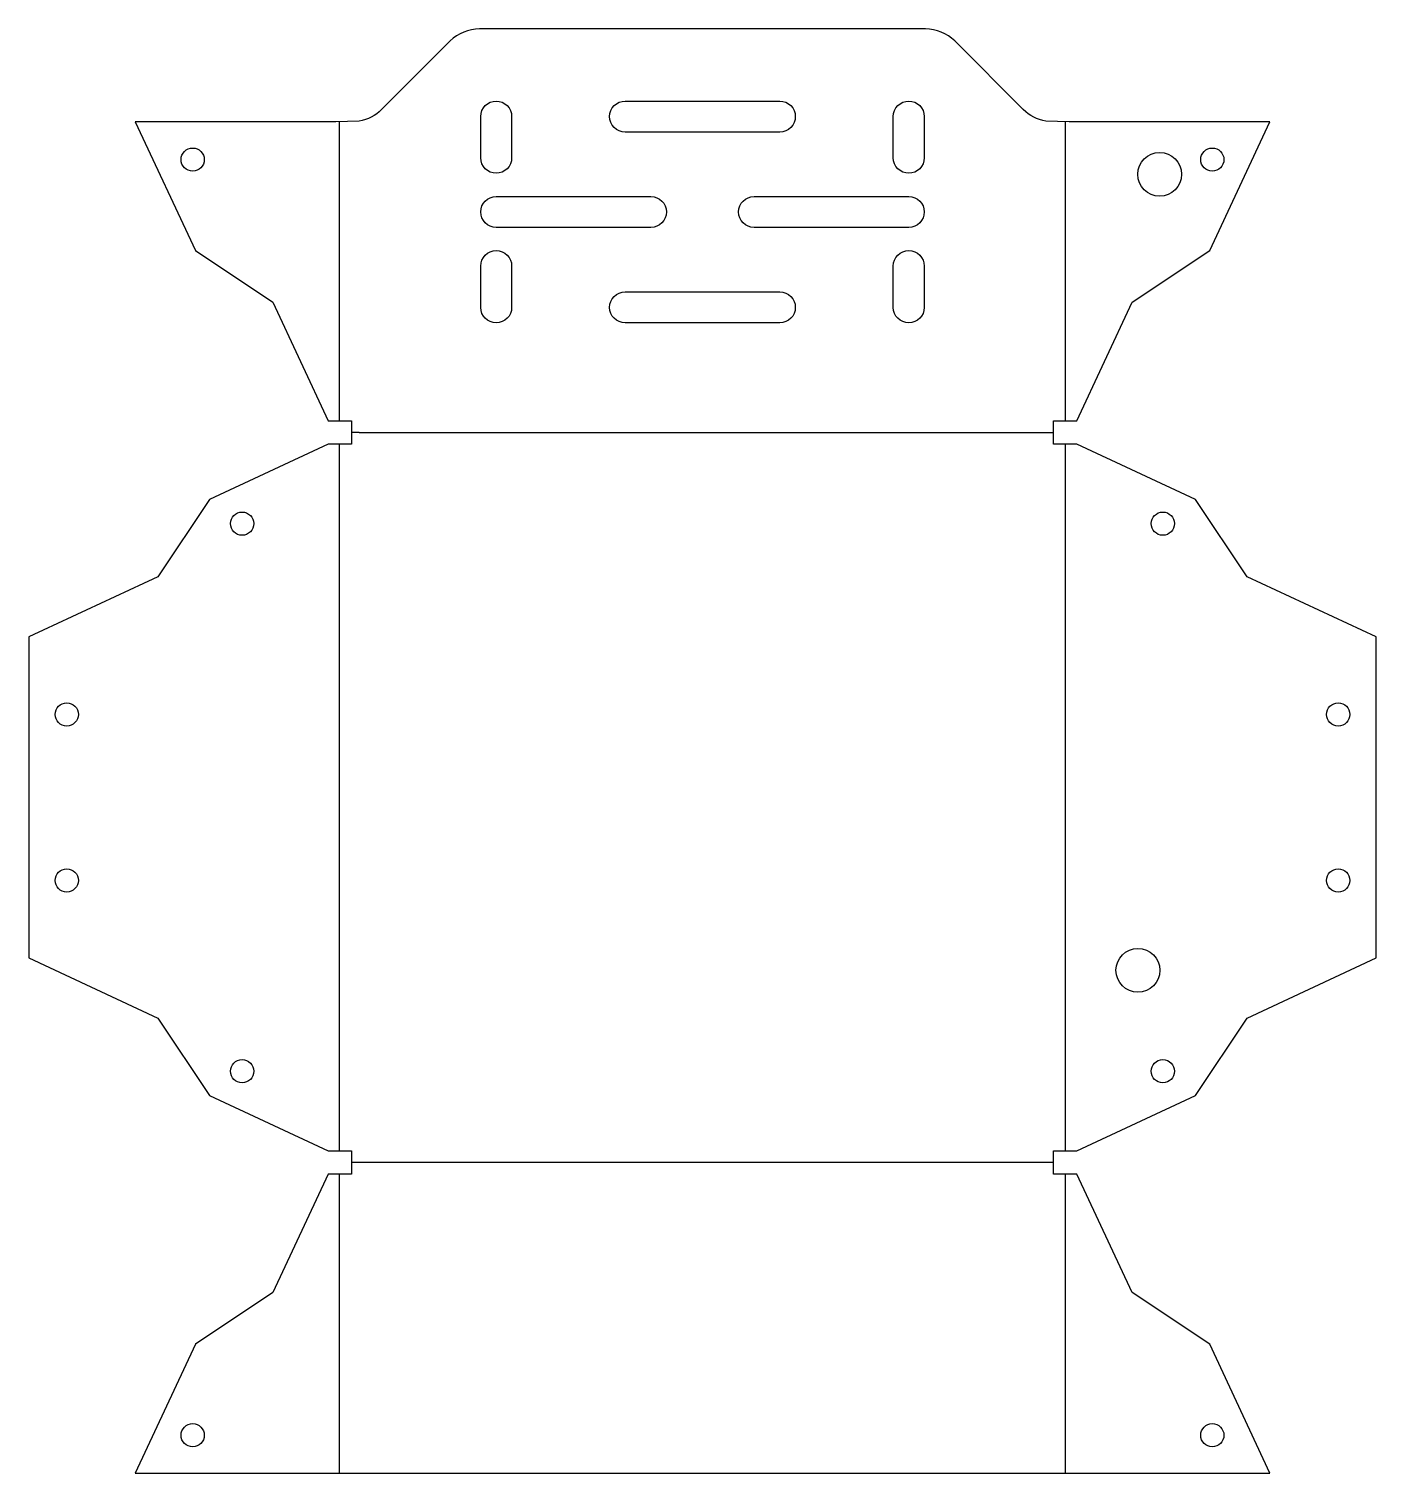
# Model space of a CAD drawing. Header units: millimetres. Extents: x -21 to 241, y 0 to 280.
import ezdxf

# ---------------------------------------------------------------- set-up
doc = ezdxf.new("R2010")
doc.units = ezdxf.units.MM
for name, color, linetype in [('BEND', 5, 'CONTINUOUS'), ('INTERIOR_PROFILES', 3, 'CONTINUOUS'), ('OUTER_PROFILES', 1, 'CONTINUOUS')]:
    doc.layers.add(name, color=color, linetype=linetype)

msp = doc.modelspace()

# ---------------------------------------------------------------- linework, layer by layer
at = {"layer": 'BEND'}
for p, q in [((39.64, 204.05), (39.64, 262.1)), ((180.34, 262.1), (180.34, 204.05)), ((43.41, 201.79), (41.91, 201.79)), ((43.41, 201.79), (178.08, 201.79)), ((39.64, 62.52), (39.64, 199.52)), ((180.34, 199.52), (180.34, 62.52)), ((178.08, 60.26), (41.91, 60.26)), ((39.64, 0), (39.64, 58)), ((180.34, 58), (180.34, 0))]:
    msp.add_line(p, q, dxfattribs=at)
at = {"layer": 'INTERIOR_PROFILES'}
for points in [[(66.99, 255.05), (66.99, 263.05, -1), (72.99, 263.05), (72.99, 255.05, -1)], [(94.99, 266.05), (124.99, 266.05, -1), (124.99, 260.05), (94.99, 260.05, -1)], [(146.99, 255.05), (146.99, 263.05, -1), (152.99, 263.05), (152.99, 255.05, -1)], [(69.99, 247.55), (99.99, 247.55, -1), (99.99, 241.55), (69.99, 241.55, -1)], [(119.99, 247.55), (149.99, 247.55, -1), (149.99, 241.55), (119.99, 241.55, -1)], [(66.99, 226.05), (66.99, 234.05, -1), (72.99, 234.05), (72.99, 226.05, -1)], [(146.99, 226.05), (146.99, 234.05, -1), (152.99, 234.05), (152.99, 226.05, -1)], [(94.99, 229.05), (124.99, 229.05, -1), (124.99, 223.05), (94.99, 223.05, -1)]]:
    msp.add_lwpolyline(points, format="xyb", close=True, dxfattribs=at)
for centre, radius in [((11.14, 254.7), 2.25), ((198.63, 251.85), 4.25), ((208.84, 254.7), 2.25), ((20.73, 184.11), 2.25), ((199.25, 184.11), 2.25), ((-13.27, 147.12), 2.25), ((233.25, 147.12), 2.25), ((-13.27, 114.93), 2.25), ((233.25, 114.93), 2.25), ((194.41, 97.5), 4.25), ((20.73, 77.93), 2.25), ((199.25, 77.93), 2.25), ((11.14, 7.35), 2.25), ((208.84, 7.35), 2.25)]:
    msp.add_circle(centre, radius, dxfattribs=at)
at = {"layer": 'OUTER_PROFILES'}
msp.add_lwpolyline([(61.09, 277.7), (47.78, 264.39, -0.157379), (43.41, 262.15), (38.88, 262.05), (0, 262.05), (11.66, 237.05), (26.66, 227.05), (37.38, 204.05), (41.91, 204.05), (41.91, 199.52), (37.38, 199.52), (14.38, 188.8), (4.38, 173.8), (-20.62, 162.14), (-20.62, 99.91), (4.38, 88.25), (14.38, 73.25), (37.38, 62.52), (41.91, 62.52), (41.91, 58), (37.38, 58), (26.66, 35), (11.66, 25), (0, 0), (219.98, 0), (208.33, 25), (193.33, 35), (182.6, 58), (178.08, 58), (178.08, 62.52), (182.6, 62.52), (205.6, 73.25), (215.6, 88.25), (240.6, 99.91), (240.6, 162.14), (215.6, 173.8), (205.6, 188.8), (182.6, 199.52), (178.08, 199.52), (178.08, 204.05), (182.6, 204.05), (193.33, 227.05), (208.33, 237.05), (219.98, 262.05), (181.1, 262.05), (176.58, 262.15, -0.157379), (172.2, 264.39), (158.89, 277.7, 0.198912), (153.23, 280.05), (66.75, 280.05, 0.198912)], format="xyb", close=True, dxfattribs=at)

doc.saveas('drawing.dxf')
